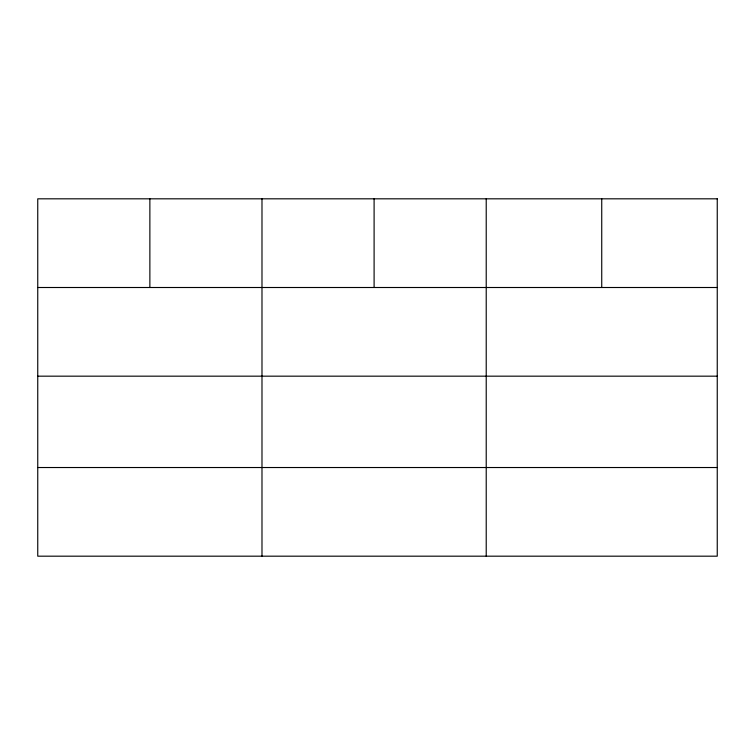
<?xml version="1.0" encoding="UTF-8"?>
<svg xmlns="http://www.w3.org/2000/svg" width="755" height="755" viewBox="0 0 755 755"><rect width="100%" height="100%" fill="white"/><g stroke="black" fill="none" stroke-linecap="round" stroke-linejoin="round"><path stroke-width="1.13" d="M37.75 287.504L717.25 287.504M37.75 376.169L717.25 376.169M37.75 467.524L717.25 467.524M601.735 198.82L601.735 287.504M486.22 198.82L486.22 556.18M374.102 198.82L374.102 287.504M261.985 198.82L261.985 556.18M149.868 198.82L149.868 287.504M717.25 198.82L37.75 198.82L37.75 556.18L717.25 556.18L717.25 198.82"/></g></svg>
